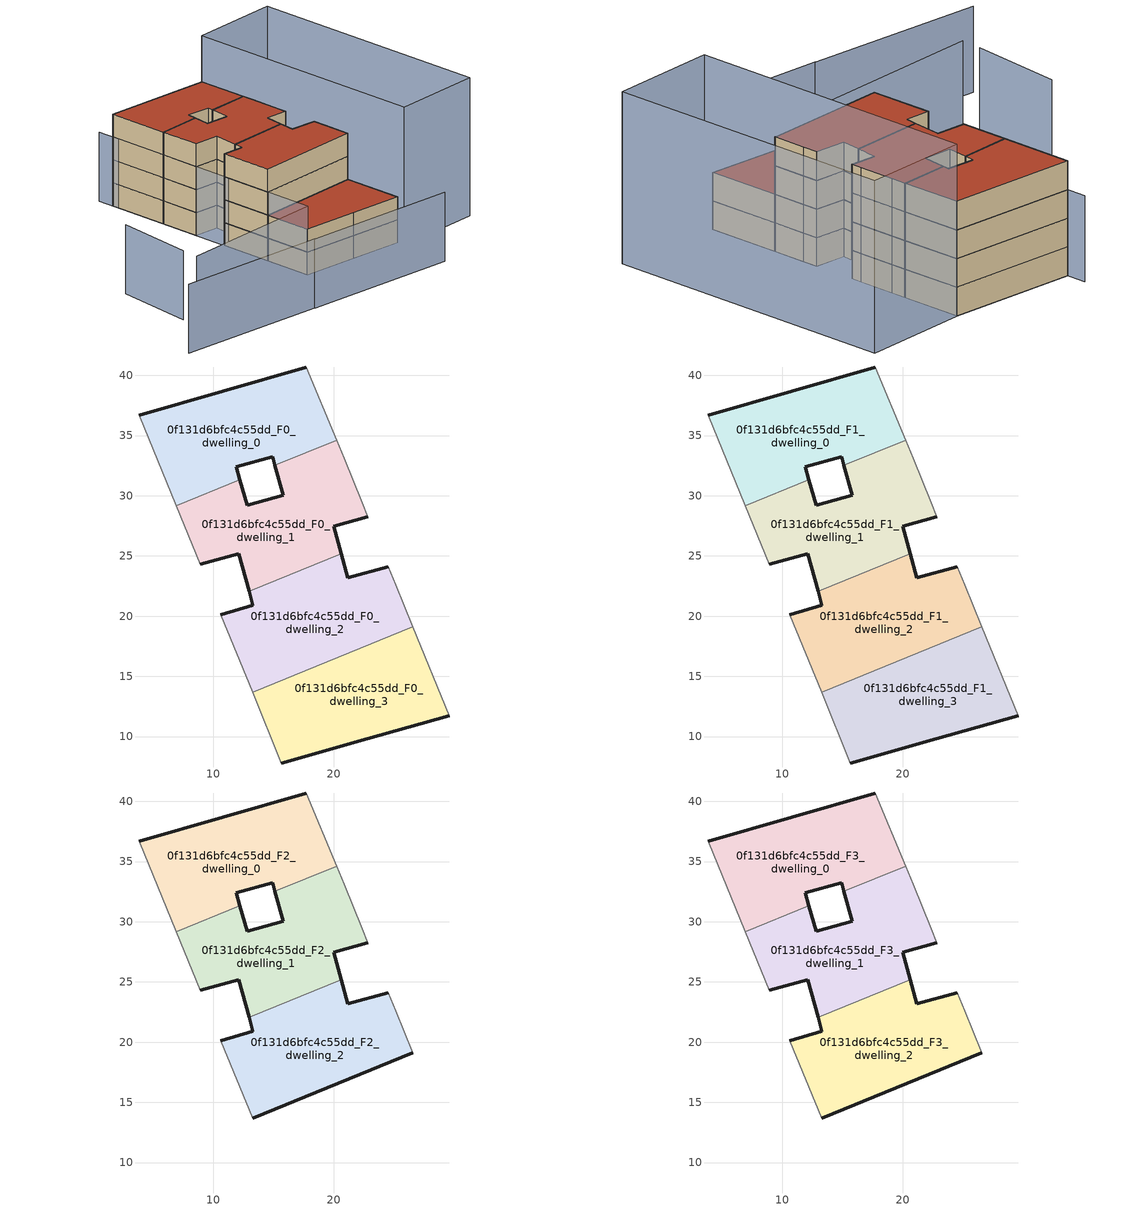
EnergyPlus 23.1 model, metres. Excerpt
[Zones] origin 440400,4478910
0f131d6bfc4c55dd_F0_dwelling_0
 floor ground (EU_floor_Construction): 20.24,34.61 17.72,40.69 3.84,36.67 6.91,29.16 12.21,31.32 11.89,32.4 14.91,33.22 15.11,32.51 z0
 wall outside (EU_wall_Construction): 15.11,32.51 14.91,33.22 11.89,32.4 12.21,31.32 / 3.84,36.67 17.72,40.69 z0:3
 wall adiabatic (EU_wall_Construction): 6.91,29.16 3.84,36.67 / 17.72,40.69 20.24,34.61 z0:3
 wall to 0f131d6bfc4c55dd_F0_dwelling_1 (EU_wall_Construction): 20.24,34.61 15.11,32.51 / 12.2,31.32 6.91,29.16 z0:3
0f131d6bfc4c55dd_F0_dwelling_1
 floor ground (EU_floor_Construction): 20.61,25.19 19.98,27.45 22.8,28.27 22.38,29.4 20.87,33.09 20.24,34.61 15.11,32.51 15.8,30.05 12.82,29.22 12.21,31.32 6.91,29.16 8.9,24.3 12.09,25.19 12.96,22.07 z0
 wall outside (EU_wall_Construction): 12.21,31.32 12.82,29.22 15.8,30.05 15.11,32.51 / 22.8,28.27 19.98,27.45 20.61,25.19 / 12.96,22.07 12.09,25.19 8.9,24.3 z0:3
 wall adiabatic (EU_wall_Construction): 20.24,34.61 20.87,33.09 22.38,29.4 22.8,28.27 / 8.9,24.3 6.91,29.16 z0:3
 wall to 0f131d6bfc4c55dd_F0_dwelling_2 (EU_wall_Construction): 20.61,25.19 12.96,22.07 z0:3
0f131d6bfc4c55dd_F0_dwelling_2
 floor ground (EU_floor_Construction): 26.57,19.11 25.14,22.6 24.52,24.11 21.16,23.19 20.61,25.19 12.96,22.07 13.28,20.9 10.62,20.13 13.25,13.67 z0
 wall outside (EU_wall_Construction): 10.62,20.13 13.28,20.9 12.96,22.07 / 20.61,25.19 21.16,23.19 24.52,24.11 z0:3
 wall adiabatic (EU_wall_Construction): 24.52,24.11 25.14,22.6 26.57,19.11 / 13.25,13.67 10.62,20.13 z0:3
 wall to 0f131d6bfc4c55dd_F0_dwelling_3 (EU_wall_Construction): 26.57,19.11 13.25,13.67 z0:3
0f131d6bfc4c55dd_F0_dwelling_3
 floor ground (EU_floor_Construction): 29.59,11.72 26.57,19.11 13.25,13.67 15.64,7.8 22.77,9.83 z0
 wall outside (EU_wall_Construction): 29.59,11.72 22.77,9.83 15.64,7.8 z0:3
 wall adiabatic (EU_wall_Construction): 15.64,7.8 13.25,13.67 / 26.57,19.11 29.59,11.72 z0:3
0f131d6bfc4c55dd_F1_dwelling_0
 floor to 0f131d6bfc4c55dd_F0_dwelling_0 (EU_floor_Construction): 20.24,34.61 17.72,40.69 3.84,36.67 6.91,29.16 12.2,31.32 11.89,32.4 14.91,33.22 15.11,32.51 z3
 wall outside (EU_wall_Construction): 15.11,32.51 14.91,33.22 11.89,32.4 12.21,31.32 / 3.84,36.67 17.72,40.69 z3:6
 wall adiabatic (EU_wall_Construction): 6.91,29.16 3.84,36.67 / 17.72,40.69 20.24,34.61 z3:6
 wall to 0f131d6bfc4c55dd_F1_dwelling_1 (EU_wall_Construction): 20.24,34.61 15.11,32.51 / 12.2,31.32 6.91,29.16 z3:6
0f131d6bfc4c55dd_F1_dwelling_1
 floor to 0f131d6bfc4c55dd_F0_dwelling_1 (EU_floor_Construction): 20.61,25.19 19.98,27.45 22.8,28.27 22.38,29.4 20.87,33.09 20.24,34.61 15.11,32.51 15.8,30.05 12.82,29.22 12.2,31.32 6.91,29.16 8.9,24.3 12.09,25.19 12.96,22.07 z3
 wall outside (EU_wall_Construction): 12.21,31.32 12.82,29.22 15.8,30.05 15.11,32.51 / 22.8,28.27 19.98,27.45 20.61,25.19 / 12.96,22.07 12.09,25.19 8.9,24.3 z3:6
 wall adiabatic (EU_wall_Construction): 20.24,34.61 20.87,33.09 22.38,29.4 22.8,28.27 / 8.9,24.3 6.91,29.16 z3:6
 wall to 0f131d6bfc4c55dd_F1_dwelling_2 (EU_wall_Construction): 20.61,25.19 12.96,22.07 z3:6
0f131d6bfc4c55dd_F1_dwelling_2
 floor to 0f131d6bfc4c55dd_F0_dwelling_2 (EU_floor_Construction): 26.57,19.11 25.14,22.6 24.52,24.11 21.16,23.19 20.61,25.19 12.96,22.07 13.28,20.9 10.62,20.13 13.25,13.67 z3
 wall outside (EU_wall_Construction): 10.62,20.13 13.28,20.9 12.96,22.07 / 20.61,25.19 21.16,23.19 24.52,24.11 z3:6
 wall adiabatic (EU_wall_Construction): 24.52,24.11 25.14,22.6 26.57,19.11 / 13.25,13.67 10.62,20.13 z3:6
 wall to 0f131d6bfc4c55dd_F1_dwelling_3 (EU_wall_Construction): 26.57,19.11 13.25,13.67 z3:6
0f131d6bfc4c55dd_F1_dwelling_3
 floor to 0f131d6bfc4c55dd_F0_dwelling_3 (EU_floor_Construction): 29.59,11.72 26.57,19.11 13.25,13.67 15.64,7.8 22.77,9.83 z3
 wall outside (EU_wall_Construction): 29.59,11.72 22.77,9.83 15.64,7.8 z3:6
 wall adiabatic (EU_wall_Construction): 15.64,7.8 13.25,13.67 / 26.57,19.11 29.59,11.72 z3:6
 roof outside (EU_roof_Construction): 26.57,19.11 29.59,11.72 22.77,9.83 15.64,7.8 13.25,13.67 z6
0f131d6bfc4c55dd_F2_dwelling_0
 floor to 0f131d6bfc4c55dd_F1_dwelling_0 (EU_floor_Construction): 20.24,34.61 17.72,40.69 3.84,36.67 6.91,29.16 12.2,31.32 11.89,32.4 14.91,33.22 15.11,32.51 z6
 wall outside (EU_wall_Construction): 15.11,32.51 14.91,33.22 11.89,32.4 12.21,31.32 / 3.84,36.67 17.72,40.69 z6:9
 wall adiabatic (EU_wall_Construction): 6.91,29.16 3.84,36.67 / 17.72,40.69 20.24,34.61 z6:9
 wall to 0f131d6bfc4c55dd_F2_dwelling_1 (EU_wall_Construction): 20.24,34.61 15.11,32.51 / 12.2,31.32 6.91,29.16 z6:9
0f131d6bfc4c55dd_F2_dwelling_1
 floor to 0f131d6bfc4c55dd_F1_dwelling_1 (EU_floor_Construction): 20.61,25.19 19.98,27.45 22.8,28.27 22.38,29.4 20.87,33.09 20.24,34.61 15.11,32.51 15.8,30.05 12.82,29.22 12.2,31.32 6.91,29.16 8.9,24.3 12.09,25.19 12.96,22.07 z6
 wall outside (EU_wall_Construction): 12.21,31.32 12.82,29.22 15.8,30.05 15.11,32.51 / 22.8,28.27 19.98,27.45 20.61,25.19 / 12.96,22.07 12.09,25.19 8.9,24.3 z6:9
 wall adiabatic (EU_wall_Construction): 20.24,34.61 20.87,33.09 22.38,29.4 22.8,28.27 / 8.9,24.3 6.91,29.16 z6:9
 wall to 0f131d6bfc4c55dd_F2_dwelling_2 (EU_wall_Construction): 20.61,25.19 12.96,22.07 z6:9
0f131d6bfc4c55dd_F2_dwelling_2
 floor to 0f131d6bfc4c55dd_F1_dwelling_2 (EU_floor_Construction): 26.57,19.11 25.14,22.6 24.52,24.11 21.16,23.19 20.61,25.19 12.96,22.07 13.28,20.9 10.62,20.13 13.25,13.67 z6
 wall outside (EU_wall_Construction): 26.57,19.11 13.25,13.67 / 10.62,20.13 13.28,20.9 12.96,22.07 / 20.61,25.19 21.16,23.19 24.52,24.11 z6:9
 wall adiabatic (EU_wall_Construction): 24.52,24.11 25.14,22.6 26.57,19.11 / 13.25,13.67 10.62,20.13 z6:9
0f131d6bfc4c55dd_F3_dwelling_0
 floor to 0f131d6bfc4c55dd_F2_dwelling_0 (EU_floor_Construction): 20.24,34.61 17.72,40.69 3.84,36.67 6.91,29.16 12.2,31.32 11.89,32.4 14.91,33.22 15.11,32.51 z9
 wall outside (EU_wall_Construction): 15.11,32.51 14.91,33.22 11.89,32.4 12.21,31.32 / 3.84,36.67 17.72,40.69 z9:12
 wall adiabatic (EU_wall_Construction): 6.91,29.16 3.84,36.67 / 17.72,40.69 20.24,34.61 z9:12
 wall to 0f131d6bfc4c55dd_F3_dwelling_1 (EU_wall_Construction): 20.24,34.61 15.11,32.51 / 12.2,31.32 6.91,29.16 z9:12
 roof outside (EU_roof_Construction): 17.72,40.69 20.24,34.61 15.11,32.51 14.91,33.22 11.89,32.4 12.21,31.32 6.91,29.16 3.84,36.67 z12
0f131d6bfc4c55dd_F3_dwelling_1
 floor to 0f131d6bfc4c55dd_F2_dwelling_1 (EU_floor_Construction): 20.61,25.19 19.98,27.45 22.8,28.27 22.38,29.4 20.87,33.09 20.24,34.61 15.11,32.51 15.8,30.05 12.82,29.22 12.2,31.32 6.91,29.16 8.9,24.3 12.09,25.19 12.96,22.07 z9
 wall outside (EU_wall_Construction): 12.21,31.32 12.82,29.22 15.8,30.05 15.11,32.51 / 22.8,28.27 19.98,27.45 20.61,25.19 / 12.96,22.07 12.09,25.19 8.9,24.3 z9:12
 wall adiabatic (EU_wall_Construction): 20.24,34.61 20.87,33.09 22.38,29.4 22.8,28.27 / 8.9,24.3 6.91,29.16 z9:12
 wall to 0f131d6bfc4c55dd_F3_dwelling_2 (EU_wall_Construction): 20.61,25.19 12.96,22.07 z9:12
 roof outside (EU_roof_Construction): 20.87,33.09 22.38,29.4 22.8,28.27 19.98,27.45 20.61,25.19 12.96,22.07 12.09,25.19 8.9,24.3 6.91,29.16 12.21,31.32 12.82,29.22 15.8,30.05 15.11,32.51 20.24,34.61 z12
0f131d6bfc4c55dd_F3_dwelling_2
 floor to 0f131d6bfc4c55dd_F2_dwelling_2 (EU_floor_Construction): 26.57,19.11 25.14,22.6 24.52,24.11 21.16,23.19 20.61,25.19 12.96,22.07 13.28,20.9 10.62,20.13 13.25,13.67 z9
 wall outside (EU_wall_Construction): 26.57,19.11 13.25,13.67 / 10.62,20.13 13.28,20.9 12.96,22.07 / 20.61,25.19 21.16,23.19 24.52,24.11 z9:12
 wall adiabatic (EU_wall_Construction): 24.52,24.11 25.14,22.6 26.57,19.11 / 13.25,13.67 10.62,20.13 z9:12
 roof outside (EU_roof_Construction): 24.52,24.11 25.14,22.6 26.57,19.11 13.25,13.67 10.62,20.13 13.28,20.9 12.96,22.07 20.61,25.19 21.16,23.19 z12
shading: 12.06,-1.49 32.25,4.28 / -7.41,-6.87 12.15,-1.41 / -6.37,12.34 -3.57,2.41 / 3.02,38.67 15.66,7.81 / 15.66,7.81 -2.84,0.23 z0:9; 29.99,10.74 17.71,40.69 / 17.71,40.69 28.67,45.18 / 28.67,45.18 40.95,15.23 / 40.95,15.23 29.99,10.74 z0:18
[Building]
EU S2 Campaign: North Axis=0; Terrain=City; Solar Distribution=FullExterior
[Site:Location]
Madrid: Latitude=40.5; Longitude=-3.5; Time Zone=1; Elevation=609
[SizingPeriod:WeatherFileDays]
AnnualSizingPeriod: Begin Month=1; Begin Day of Month=1; End Month=12; End Day of Month=31; Day of Week for Start Day=Monday; Use Weather File Daylight Saving Period=No; Use Weather File Rain and Snow Indicators=No
[MATERIAL]
EU_InternalMass_Material: Roughness=MediumRough; Thickness=0.1; Conductivity=1; Density=1800; Specific Heat=900; Thermal Absorptance=0.9; Solar Absorptance=0.7; Visible Absorptance=0.7
[MATERIAL:NOMASS] Roughness=MediumRough; Thermal Absorptance=0.9; Solar Absorptance=0.7; Visible Absorptance=0.7
Name | Thermal Resistance
EU_wall_NoMass | 0.609216
EU_roof_NoMass | 0.513268
EU_floor_NoMass | 0.568163
[CONSTRUCTION]
EU_wall_Construction: EU_wall_NoMass
EU_roof_Construction: EU_roof_NoMass
EU_floor_Construction: EU_floor_NoMass
EU_InternalMass_Construction: EU_InternalMass_Material
[ZONE] Type=1; Multiplier=1; Ceiling Height=autocalculate; Floor Area=autocalculate; Part of Total Floor Area=Yes
Name | Volume
0f131d6bfc4c55dd_F0_dwelling_0; 0f131d6bfc4c55dd_F1_dwelling_0; 0f131d6bfc4c55dd_F2_dwelling_0; 0f131d6bfc4c55dd_F3_dwelling_0 | 308.413
0f131d6bfc4c55dd_F0_dwelling_1 | 308.411
0f131d6bfc4c55dd_F1_dwelling_1; 0f131d6bfc4c55dd_F2_dwelling_1; 0f131d6bfc4c55dd_F3_dwelling_1 | 308.41
0f131d6bfc4c55dd_F0_dwelling_2; 0f131d6bfc4c55dd_F1_dwelling_2; 0f131d6bfc4c55dd_F2_dwelling_2; 0f131d6bfc4c55dd_F3_dwelling_2 | 308.417
0f131d6bfc4c55dd_F0_dwelling_3 | 308.408
0f131d6bfc4c55dd_F1_dwelling_3 | 308.409
[INTERNALMASS] Construction=EU_InternalMass_Construction
Name | Zone or ZoneList | Surface Area
0f131d6bfc4c55dd_F0_dwelling_0_EU_InternalMass | 0f131d6bfc4c55dd_F0_dwelling_0 | 102.804
0f131d6bfc4c55dd_F0_dwelling_1_EU_InternalMass | 0f131d6bfc4c55dd_F0_dwelling_1 | 102.803
0f131d6bfc4c55dd_F0_dwelling_2_EU_InternalMass | 0f131d6bfc4c55dd_F0_dwelling_2 | 102.805
0f131d6bfc4c55dd_F0_dwelling_3_EU_InternalMass | 0f131d6bfc4c55dd_F0_dwelling_3 | 102.803
0f131d6bfc4c55dd_F1_dwelling_0_EU_InternalMass | 0f131d6bfc4c55dd_F1_dwelling_0 | 102.804
0f131d6bfc4c55dd_F1_dwelling_1_EU_InternalMass | 0f131d6bfc4c55dd_F1_dwelling_1 | 102.803
0f131d6bfc4c55dd_F1_dwelling_2_EU_InternalMass | 0f131d6bfc4c55dd_F1_dwelling_2 | 102.805
0f131d6bfc4c55dd_F1_dwelling_3_EU_InternalMass | 0f131d6bfc4c55dd_F1_dwelling_3 | 102.803
0f131d6bfc4c55dd_F2_dwelling_0_EU_InternalMass | 0f131d6bfc4c55dd_F2_dwelling_0 | 137.079
0f131d6bfc4c55dd_F2_dwelling_1_EU_InternalMass | 0f131d6bfc4c55dd_F2_dwelling_1 | 137.069
0f131d6bfc4c55dd_F2_dwelling_2_EU_InternalMass | 0f131d6bfc4c55dd_F2_dwelling_2 | 137.074
0f131d6bfc4c55dd_F3_dwelling_0_EU_InternalMass | 0f131d6bfc4c55dd_F3_dwelling_0 | 137.079
0f131d6bfc4c55dd_F3_dwelling_1_EU_InternalMass | 0f131d6bfc4c55dd_F3_dwelling_1 | 137.069
0f131d6bfc4c55dd_F3_dwelling_2_EU_InternalMass | 0f131d6bfc4c55dd_F3_dwelling_2 | 137.074
[OTHEREQUIPMENT] Fuel Type=Electricity; Design Level Calculation Method=Watts/Area; Power per Zone Floor Area=1; Fraction Latent=0; Fraction Radiant=0; Fraction Lost=0; Carbon Dioxide Generation Rate=0; EndUse Subcategory=EU_Step8_InternalGains
Name | Zone or ZoneList or Space or SpaceList | Schedule
EU_Step8_InternalGain_0f131d6bfc4c55dd_F0_dwelling_0_f000 | 0f131d6bfc4c55dd_F0_dwelling_0 | EU_Step8_GainSchedule_0f131d6bfc4c55dd_F0_dwelling_0_f000
EU_Step8_InternalGain_0f131d6bfc4c55dd_F0_dwelling_1_f000 | 0f131d6bfc4c55dd_F0_dwelling_1 | EU_Step8_GainSchedule_0f131d6bfc4c55dd_F0_dwelling_1_f000
EU_Step8_InternalGain_0f131d6bfc4c55dd_F0_dwelling_2_f000 | 0f131d6bfc4c55dd_F0_dwelling_2 | EU_Step8_GainSchedule_0f131d6bfc4c55dd_F0_dwelling_2_f000
EU_Step8_InternalGain_0f131d6bfc4c55dd_F0_dwelling_3_f000 | 0f131d6bfc4c55dd_F0_dwelling_3 | EU_Step8_GainSchedule_0f131d6bfc4c55dd_F0_dwelling_3_f000
EU_Step8_InternalGain_0f131d6bfc4c55dd_F1_dwelling_0_f000 | 0f131d6bfc4c55dd_F1_dwelling_0 | EU_Step8_GainSchedule_0f131d6bfc4c55dd_F1_dwelling_0_f000
EU_Step8_InternalGain_0f131d6bfc4c55dd_F1_dwelling_1_f000 | 0f131d6bfc4c55dd_F1_dwelling_1 | EU_Step8_GainSchedule_0f131d6bfc4c55dd_F1_dwelling_1_f000
EU_Step8_InternalGain_0f131d6bfc4c55dd_F1_dwelling_2_f000 | 0f131d6bfc4c55dd_F1_dwelling_2 | EU_Step8_GainSchedule_0f131d6bfc4c55dd_F1_dwelling_2_f000
EU_Step8_InternalGain_0f131d6bfc4c55dd_F1_dwelling_3_f000 | 0f131d6bfc4c55dd_F1_dwelling_3 | EU_Step8_GainSchedule_0f131d6bfc4c55dd_F1_dwelling_3_f000
EU_Step8_InternalGain_0f131d6bfc4c55dd_F2_dwelling_0_f000 | 0f131d6bfc4c55dd_F2_dwelling_0 | EU_Step8_GainSchedule_0f131d6bfc4c55dd_F2_dwelling_0_f000
EU_Step8_InternalGain_0f131d6bfc4c55dd_F2_dwelling_1_f000 | 0f131d6bfc4c55dd_F2_dwelling_1 | EU_Step8_GainSchedule_0f131d6bfc4c55dd_F2_dwelling_1_f000
EU_Step8_InternalGain_0f131d6bfc4c55dd_F2_dwelling_2_f000 | 0f131d6bfc4c55dd_F2_dwelling_2 | EU_Step8_GainSchedule_0f131d6bfc4c55dd_F2_dwelling_2_f000
EU_Step8_InternalGain_0f131d6bfc4c55dd_F3_dwelling_0_f000 | 0f131d6bfc4c55dd_F3_dwelling_0 | EU_Step8_GainSchedule_0f131d6bfc4c55dd_F3_dwelling_0_f000
EU_Step8_InternalGain_0f131d6bfc4c55dd_F3_dwelling_1_f000 | 0f131d6bfc4c55dd_F3_dwelling_1 | EU_Step8_GainSchedule_0f131d6bfc4c55dd_F3_dwelling_1_f000
EU_Step8_InternalGain_0f131d6bfc4c55dd_F3_dwelling_2_f000 | 0f131d6bfc4c55dd_F3_dwelling_2 | EU_Step8_GainSchedule_0f131d6bfc4c55dd_F3_dwelling_2_f000
[ZONEVENTILATION:DESIGNFLOWRATE] Schedule=EU_AlwaysOn; Design Flow Rate Calculation Method=AirChanges/Hour; Air Changes per Hour=0.752966; Ventilation Type=Natural; Fan Pressure Rise=0; Fan Total Efficiency=1; Constant Term Coefficient=1; Temperature Term Coefficient=0; Velocity Term Coefficient=0; Velocity Squared Term Coefficient=0; Minimum Indoor Temperature=-100; Maximum Indoor Temperature=100; Delta Temperature=-100; Minimum Outdoor Temperature=-100; Maximum Outdoor Temperature=100; Maximum Wind Speed=40
Name | Zone or ZoneList or Space or SpaceList
EU_ConstantAir_0f131d6bfc4c55dd_F0_dwelling_0 | 0f131d6bfc4c55dd_F0_dwelling_0
EU_ConstantAir_0f131d6bfc4c55dd_F0_dwelling_1 | 0f131d6bfc4c55dd_F0_dwelling_1
EU_ConstantAir_0f131d6bfc4c55dd_F0_dwelling_2 | 0f131d6bfc4c55dd_F0_dwelling_2
EU_ConstantAir_0f131d6bfc4c55dd_F0_dwelling_3 | 0f131d6bfc4c55dd_F0_dwelling_3
EU_ConstantAir_0f131d6bfc4c55dd_F1_dwelling_0 | 0f131d6bfc4c55dd_F1_dwelling_0
EU_ConstantAir_0f131d6bfc4c55dd_F1_dwelling_1 | 0f131d6bfc4c55dd_F1_dwelling_1
EU_ConstantAir_0f131d6bfc4c55dd_F1_dwelling_2 | 0f131d6bfc4c55dd_F1_dwelling_2
EU_ConstantAir_0f131d6bfc4c55dd_F1_dwelling_3 | 0f131d6bfc4c55dd_F1_dwelling_3
EU_ConstantAir_0f131d6bfc4c55dd_F2_dwelling_0 | 0f131d6bfc4c55dd_F2_dwelling_0
EU_ConstantAir_0f131d6bfc4c55dd_F2_dwelling_1 | 0f131d6bfc4c55dd_F2_dwelling_1
EU_ConstantAir_0f131d6bfc4c55dd_F2_dwelling_2 | 0f131d6bfc4c55dd_F2_dwelling_2
EU_ConstantAir_0f131d6bfc4c55dd_F3_dwelling_0 | 0f131d6bfc4c55dd_F3_dwelling_0
EU_ConstantAir_0f131d6bfc4c55dd_F3_dwelling_1 | 0f131d6bfc4c55dd_F3_dwelling_1
EU_ConstantAir_0f131d6bfc4c55dd_F3_dwelling_2 | 0f131d6bfc4c55dd_F3_dwelling_2
[HVACTEMPLATE:THERMOSTAT] Constant Heating Setpoint=20; Constant Cooling Setpoint=50
EU_HeatOnly_0f131d6bfc4c55dd_F0_dwelling_0; EU_HeatOnly_0f131d6bfc4c55dd_F0_dwelling_1; EU_HeatOnly_0f131d6bfc4c55dd_F0_dwelling_2; EU_HeatOnly_0f131d6bfc4c55dd_F0_dwelling_3; EU_HeatOnly_0f131d6bfc4c55dd_F1_dwelling_0; EU_HeatOnly_0f131d6bfc4c55dd_F1_dwelling_1; EU_HeatOnly_0f131d6bfc4c55dd_F1_dwelling_2; EU_HeatOnly_0f131d6bfc4c55dd_F1_dwelling_3; EU_HeatOnly_0f131d6bfc4c55dd_F2_dwelling_0; EU_HeatOnly_0f131d6bfc4c55dd_F2_dwelling_1; EU_HeatOnly_0f131d6bfc4c55dd_F2_dwelling_2; EU_HeatOnly_0f131d6bfc4c55dd_F3_dwelling_0; EU_HeatOnly_0f131d6bfc4c55dd_F3_dwelling_1; EU_HeatOnly_0f131d6bfc4c55dd_F3_dwelling_2
[HVACTEMPLATE:ZONE:IDEALLOADSAIRSYSTEM] System Availability Schedule=EU_AlwaysOn; Maximum Heating Supply Air Temperature=50; Minimum Cooling Supply Air Temperature=13; Maximum Heating Supply Air Humidity Ratio=0.0156; Minimum Cooling Supply Air Humidity Ratio=0.0077; Heating Limit=NoLimit; Cooling Limit=NoLimit; Heating Availability Schedule=EU_AlwaysOn; Cooling Availability Schedule=EU_CoolingOff; Dehumidification Control Type=ConstantSensibleHeatRatio; Cooling Sensible Heat Ratio=0.7; Dehumidification Setpoint=60; Humidification Control Type=None; Humidification Setpoint=30; Outdoor Air Method=None; Outdoor Air Flow Rate per Person=0.00944; Outdoor Air Flow Rate per Zone Floor Area=0; Outdoor Air Flow Rate per Zone=0; Demand Controlled Ventilation Type=None; Outdoor Air Economizer Type=NoEconomizer; Heat Recovery Type=None; Sensible Heat Recovery Effectiveness=0.7; Latent Heat Recovery Effectiveness=0.65
Name | Template Thermostat
0f131d6bfc4c55dd_F0_dwelling_0 | EU_HeatOnly_0f131d6bfc4c55dd_F0_dwelling_0
0f131d6bfc4c55dd_F0_dwelling_1 | EU_HeatOnly_0f131d6bfc4c55dd_F0_dwelling_1
0f131d6bfc4c55dd_F0_dwelling_2 | EU_HeatOnly_0f131d6bfc4c55dd_F0_dwelling_2
0f131d6bfc4c55dd_F0_dwelling_3 | EU_HeatOnly_0f131d6bfc4c55dd_F0_dwelling_3
0f131d6bfc4c55dd_F1_dwelling_0 | EU_HeatOnly_0f131d6bfc4c55dd_F1_dwelling_0
0f131d6bfc4c55dd_F1_dwelling_1 | EU_HeatOnly_0f131d6bfc4c55dd_F1_dwelling_1
0f131d6bfc4c55dd_F1_dwelling_2 | EU_HeatOnly_0f131d6bfc4c55dd_F1_dwelling_2
0f131d6bfc4c55dd_F1_dwelling_3 | EU_HeatOnly_0f131d6bfc4c55dd_F1_dwelling_3
0f131d6bfc4c55dd_F2_dwelling_0 | EU_HeatOnly_0f131d6bfc4c55dd_F2_dwelling_0
0f131d6bfc4c55dd_F2_dwelling_1 | EU_HeatOnly_0f131d6bfc4c55dd_F2_dwelling_1
0f131d6bfc4c55dd_F2_dwelling_2 | EU_HeatOnly_0f131d6bfc4c55dd_F2_dwelling_2
0f131d6bfc4c55dd_F3_dwelling_0 | EU_HeatOnly_0f131d6bfc4c55dd_F3_dwelling_0
0f131d6bfc4c55dd_F3_dwelling_1 | EU_HeatOnly_0f131d6bfc4c55dd_F3_dwelling_1
0f131d6bfc4c55dd_F3_dwelling_2 | EU_HeatOnly_0f131d6bfc4c55dd_F3_dwelling_2
[SIZING:ZONE] Zone Cooling Design Supply Air Temperature Input Method=SupplyAirTemperature; Zone Cooling Design Supply Air Temperature=13; Zone Heating Design Supply Air Temperature Input Method=SupplyAirTemperature; Zone Heating Design Supply Air Temperature=50; Zone Cooling Design Supply Air Humidity Ratio=0.008; Zone Heating Design Supply Air Humidity Ratio=0.008; Cooling Design Air Flow Method=DesignDay; Cooling Design Air Flow Rate=0; Cooling Minimum Air Flow per Zone Floor Area=0.000762; Cooling Minimum Air Flow=0; Cooling Minimum Air Flow Fraction=0.2; Heating Design Air Flow Method=DesignDay; Heating Design Air Flow Rate=0; Heating Maximum Air Flow per Zone Floor Area=0.002032; Heating Maximum Air Flow=0.141576; Heating Maximum Air Flow Fraction=0.3; Account for Dedicated Outdoor Air System=No; Dedicated Outdoor Air System Control Strategy=NeutralSupplyAir; Dedicated Outdoor Air Low Setpoint Temperature for Design=autosize; Dedicated Outdoor Air High Setpoint Temperature for Design=autosize; Zone Load Sizing Method=Sensible Load Only No Latent Load; Zone Latent Cooling Design Supply Air Humidity Ratio Input Method=HumidityRatioDifference; Zone Cooling Design Supply Air Humidity Ratio Difference=0.005; Zone Latent Heating Design Supply Air Humidity Ratio Input Method=HumidityRatioDifference; Zone Humidification Design Supply Air Humidity Ratio Difference=0.005
0f131d6bfc4c55dd_F0_dwelling_0; 0f131d6bfc4c55dd_F0_dwelling_1; 0f131d6bfc4c55dd_F0_dwelling_2; 0f131d6bfc4c55dd_F0_dwelling_3; 0f131d6bfc4c55dd_F1_dwelling_0; 0f131d6bfc4c55dd_F1_dwelling_1; 0f131d6bfc4c55dd_F1_dwelling_2; 0f131d6bfc4c55dd_F1_dwelling_3; 0f131d6bfc4c55dd_F2_dwelling_0; 0f131d6bfc4c55dd_F2_dwelling_1; 0f131d6bfc4c55dd_F2_dwelling_2; 0f131d6bfc4c55dd_F3_dwelling_0; 0f131d6bfc4c55dd_F3_dwelling_1; 0f131d6bfc4c55dd_F3_dwelling_2
[SCHEDULE:CONSTANT]
Name | Hourly Value
EU_AlwaysOn | 1
EU_CoolingOff | 0
[SCHEDULE:FILE] Column Number=1; Rows to Skip at Top=0; Number of Hours of Data=8760; Column Separator=Comma; Interpolate to Timestep=No; Minutes per Item=60; Adjust Schedule for Daylight Savings=Yes
Name | File
EU_Step8_GainSchedule_0f131d6bfc4c55dd_F0_dwelling_0_f000 | ../../schedules/0f131d6bfc4c55dd/0f131d6bfc4c55dd_F0_dwelling_0_f000_gain.csv
EU_Step8_GainSchedule_0f131d6bfc4c55dd_F0_dwelling_1_f000 | ../../schedules/0f131d6bfc4c55dd/0f131d6bfc4c55dd_F0_dwelling_1_f000_gain.csv
EU_Step8_GainSchedule_0f131d6bfc4c55dd_F0_dwelling_2_f000 | ../../schedules/0f131d6bfc4c55dd/0f131d6bfc4c55dd_F0_dwelling_2_f000_gain.csv
EU_Step8_GainSchedule_0f131d6bfc4c55dd_F0_dwelling_3_f000 | ../../schedules/0f131d6bfc4c55dd/0f131d6bfc4c55dd_F0_dwelling_3_f000_gain.csv
EU_Step8_GainSchedule_0f131d6bfc4c55dd_F1_dwelling_0_f000 | ../../schedules/0f131d6bfc4c55dd/0f131d6bfc4c55dd_F1_dwelling_0_f000_gain.csv
EU_Step8_GainSchedule_0f131d6bfc4c55dd_F1_dwelling_1_f000 | ../../schedules/0f131d6bfc4c55dd/0f131d6bfc4c55dd_F1_dwelling_1_f000_gain.csv
EU_Step8_GainSchedule_0f131d6bfc4c55dd_F1_dwelling_2_f000 | ../../schedules/0f131d6bfc4c55dd/0f131d6bfc4c55dd_F1_dwelling_2_f000_gain.csv
EU_Step8_GainSchedule_0f131d6bfc4c55dd_F1_dwelling_3_f000 | ../../schedules/0f131d6bfc4c55dd/0f131d6bfc4c55dd_F1_dwelling_3_f000_gain.csv
EU_Step8_GainSchedule_0f131d6bfc4c55dd_F2_dwelling_0_f000 | ../../schedules/0f131d6bfc4c55dd/0f131d6bfc4c55dd_F2_dwelling_0_f000_gain.csv
EU_Step8_GainSchedule_0f131d6bfc4c55dd_F2_dwelling_1_f000 | ../../schedules/0f131d6bfc4c55dd/0f131d6bfc4c55dd_F2_dwelling_1_f000_gain.csv
EU_Step8_GainSchedule_0f131d6bfc4c55dd_F2_dwelling_2_f000 | ../../schedules/0f131d6bfc4c55dd/0f131d6bfc4c55dd_F2_dwelling_2_f000_gain.csv
EU_Step8_GainSchedule_0f131d6bfc4c55dd_F3_dwelling_0_f000 | ../../schedules/0f131d6bfc4c55dd/0f131d6bfc4c55dd_F3_dwelling_0_f000_gain.csv
EU_Step8_GainSchedule_0f131d6bfc4c55dd_F3_dwelling_1_f000 | ../../schedules/0f131d6bfc4c55dd/0f131d6bfc4c55dd_F3_dwelling_1_f000_gain.csv
EU_Step8_GainSchedule_0f131d6bfc4c55dd_F3_dwelling_2_f000 | ../../schedules/0f131d6bfc4c55dd/0f131d6bfc4c55dd_F3_dwelling_2_f000_gain.csv
